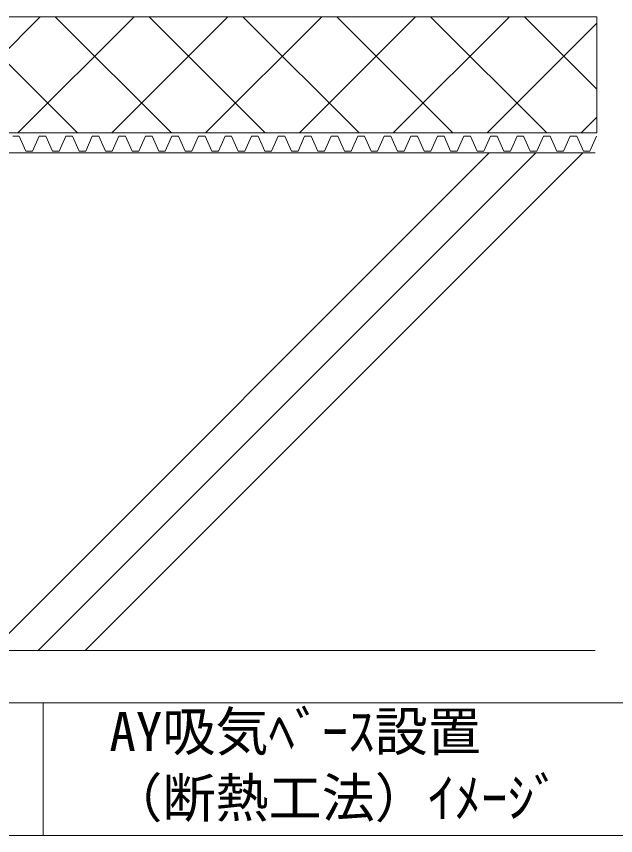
# Model space of a CAD drawing. Units: millimetres, scale not verified. Extents: x -540 to 540, y -377 to 368.
# Drawn here: x 132 to 312.6, y -352 to -105.2 of the extents above; entities that cross this region are included whole.
import ezdxf
from ezdxf.enums import TextEntityAlignment as Align

# ---------------------------------------------------------------- set-up
doc = ezdxf.new("R2010")
doc.units = ezdxf.units.MM
doc.header["$LTSCALE"] = 4
for name, color, linetype, lineweight in [('1-0_芯・寸法線', 7, 'Continuous', 18), ('1-3_断熱材', 7, 'Continuous', 18), ('1-A_元図・躯体', 7, 'Continuous', 18), ('1-B_その他', 7, 'Continuous', 9), ('F-F', 7, 'Continuous', 9)]:
    doc.layers.add(name, color=color, linetype=linetype, lineweight=lineweight)
doc.styles.add('ＭＳ ゴシック', font='')
doc.styles.get('ＭＳ ゴシック').set_extended_font_data('MS Gothic')

msp = doc.modelspace()

# ---------------------------------------------------------------- linework, layer by layer
at = {"layer": '1-3_断熱材'}
for p, q in [((132.86, -141.272), (130.86, -141.272)), ((132.86, -141.272), (134.86, -145.772)), ((136.86, -145.772), (138.86, -141.272)), ((140.86, -141.272), (138.86, -141.272)), ((140.86, -141.272), (142.86, -145.772)), ((144.86, -145.772), (146.86, -141.272)), ((148.86, -141.272), (146.86, -141.272)), ((148.86, -141.272), (150.86, -145.772)), ((152.86, -145.772), (154.86, -141.272)), ((156.86, -141.272), (154.86, -141.272)), ((156.86, -141.272), (158.86, -145.772)), ((160.86, -145.772), (162.86, -141.272)), ((164.86, -141.272), (162.86, -141.272)), ((164.86, -141.272), (166.86, -145.772)), ((168.86, -145.772), (170.86, -141.272)), ((172.86, -141.272), (170.86, -141.272)), ((172.86, -141.272), (174.86, -145.772)), ((176.86, -145.772), (178.86, -141.272)), ((180.86, -141.272), (178.86, -141.272)), ((180.86, -141.272), (182.86, -145.772)), ((184.86, -145.772), (186.86, -141.272)), ((188.86, -141.272), (186.86, -141.272)), ((188.86, -141.272), (190.86, -145.772)), ((192.86, -145.772), (194.86, -141.272)), ((196.86, -141.272), (194.86, -141.272)), ((196.86, -141.272), (198.86, -145.772)), ((200.86, -145.772), (202.86, -141.272)), ((204.86, -141.272), (202.86, -141.272)), ((204.86, -141.272), (206.86, -145.772)), ((208.86, -145.772), (210.86, -141.272)), ((212.86, -141.272), (210.86, -141.272)), ((212.86, -141.272), (214.86, -145.772)), ((216.86, -145.772), (218.86, -141.272)), ((220.86, -141.272), (218.86, -141.272)), ((220.86, -141.272), (222.86, -145.772)), ((224.86, -145.772), (226.86, -141.272)), ((228.86, -141.272), (226.86, -141.272)), ((228.86, -141.272), (230.86, -145.772)), ((232.86, -145.772), (234.86, -141.272)), ((236.86, -141.272), (234.86, -141.272)), ((236.86, -141.272), (238.86, -145.772)), ((240.86, -145.772), (242.86, -141.272)), ((244.86, -141.272), (242.86, -141.272)), ((244.86, -141.272), (246.86, -145.772)), ((248.86, -145.772), (250.86, -141.272)), ((252.86, -141.272), (250.86, -141.272)), ((252.86, -141.272), (254.86, -145.772)), ((256.86, -145.772), (258.86, -141.272)), ((260.86, -141.272), (258.86, -141.272)), ((260.86, -141.272), (262.86, -145.772)), ((264.86, -145.772), (266.86, -141.272)), ((268.86, -141.272), (266.86, -141.272)), ((268.86, -141.272), (270.86, -145.772)), ((272.86, -145.772), (274.86, -141.272)), ((276.86, -141.272), (274.86, -141.272)), ((276.86, -141.272), (278.86, -145.772)), ((280.86, -145.772), (282.86, -141.272)), ((284.86, -141.272), (282.86, -141.272)), ((284.86, -141.272), (286.86, -145.772)), ((288.86, -145.772), (290.86, -141.272)), ((292.86, -141.272), (290.86, -141.272)), ((292.86, -141.272), (294.86, -145.772)), ((296.86, -145.772), (298.86, -141.272)), ((300.86, -141.272), (298.86, -141.272)), ((300.86, -141.272), (302.86, -145.772)), ((304.86, -145.772), (306.86, -141.272)), ((134.86, -145.772), (136.86, -145.772)), ((142.86, -145.772), (144.86, -145.772)), ((150.86, -145.772), (152.86, -145.772)), ((158.86, -145.772), (160.86, -145.772)), ((166.86, -145.772), (168.86, -145.772)), ((174.86, -145.772), (176.86, -145.772)), ((182.86, -145.772), (184.86, -145.772)), ((190.86, -145.772), (192.86, -145.772)), ((198.86, -145.772), (200.86, -145.772)), ((206.86, -145.772), (208.86, -145.772)), ((214.86, -145.772), (216.86, -145.772)), ((222.86, -145.772), (224.86, -145.772)), ((230.86, -145.772), (232.86, -145.772)), ((238.86, -145.772), (240.86, -145.772)), ((246.86, -145.772), (248.86, -145.772)), ((254.86, -145.772), (256.86, -145.772)), ((262.86, -145.772), (264.86, -145.772)), ((270.86, -145.772), (272.86, -145.772)), ((278.86, -145.772), (280.86, -145.772)), ((286.86, -145.772), (288.86, -145.772)), ((294.86, -145.772), (296.86, -145.772)), ((302.86, -145.772), (304.86, -145.772))]:
    msp.add_line(p, q, dxfattribs=at)
at = {"layer": '1-A_元図・躯体'}
for p, q in [((306.418, -146.272), (-325.579, -146.272)), ((124.436, -296.272), (274.436, -146.272)), ((138.578, -296.272), (288.578, -146.272)), ((152.72, -296.272), (302.72, -146.272)), ((306.418, -296.272), (-325.579, -296.272))]:
    msp.add_line(p, q, dxfattribs=at)
at = {"layer": '1-B_その他'}
for p, q in [((306.922, -105.272), (93.803, -105.272)), ((104.164, -140.272), (139.164, -105.272)), ((115.395, -105.272), (150.395, -140.272)), ((132.448, -140.272), (167.448, -105.272)), ((143.679, -105.272), (178.679, -140.272)), ((160.732, -140.272), (195.732, -105.272)), ((171.963, -105.272), (206.963, -140.272)), ((189.016, -140.272), (224.016, -105.272)), ((200.248, -105.272), (235.248, -140.272)), ((217.301, -140.272), (252.301, -105.272)), ((228.532, -105.272), (263.532, -140.272)), ((245.585, -140.272), (280.585, -105.272)), ((256.816, -105.272), (291.816, -140.272)), ((285.1, -105.272), (306.922, -127.093)), ((306.922, -105.272), (306.922, -140.272)), ((273.869, -140.272), (306.922, -107.22)), ((302.154, -140.272), (306.922, -135.504)), ((306.922, -140.272), (93.803, -140.272))]:
    msp.add_line(p, q, dxfattribs=at)
at = {"layer": 'F-F'}
msp.add_line((140, -352), (140, -312), dxfattribs=at)
for points in [[(-540, 368), (540, 368), (540, -352), (-540, -352)], [(540, -312), (160.473, -312), (60, -312)]]:
    msp.add_lwpolyline(points, dxfattribs=at)

# ---------------------------------------------------------------- texts
at = {"layer": '1-0_芯・寸法線', "style": 'ＭＳ ゴシック'}
for s, p in [('AY吸気ﾍﾞｰｽ設置', (160, -330)), ('（断熱工法）ｲﾒｰｼﾞ', (160, -350))]:
    msp.add_text(s, height=11.73, dxfattribs=at).set_placement(p, align=Align.BOTTOM_LEFT)

doc.saveas('drawing.dxf')
